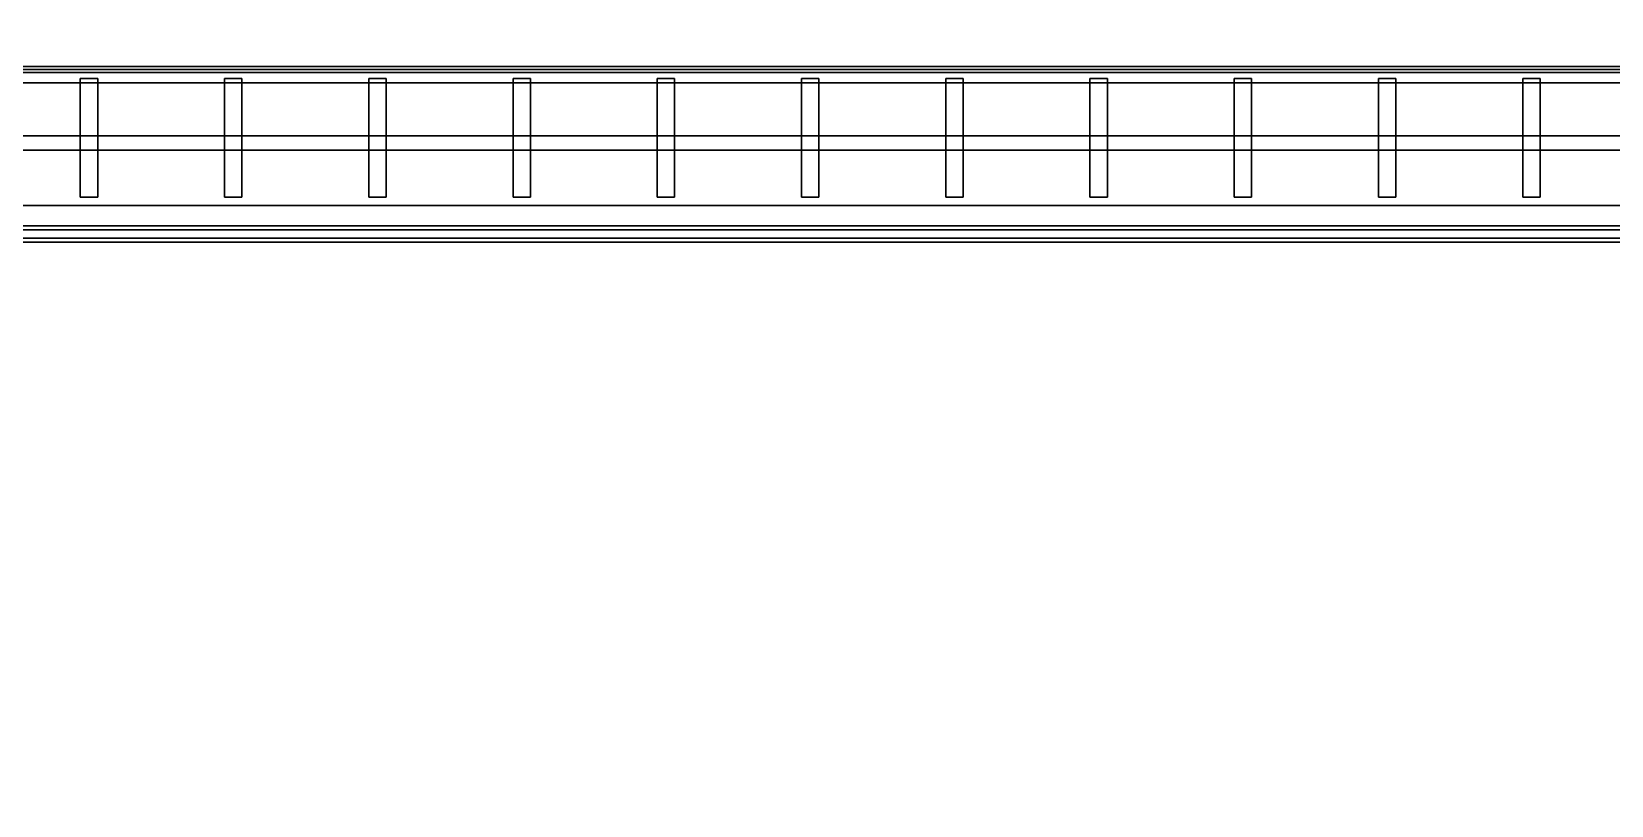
# Model space of a CAD drawing. Header units: metres. Extents: x -0.1 to 82.2, y -0.1 to 82.7.
# Drawn here: x 49.86 to 57.58, y 67.95 to 71.73 of the extents above; entities that cross this region are included whole.
import ezdxf

# ---------------------------------------------------------------- set-up
doc = ezdxf.new("R2010")
doc.units = ezdxf.units.M
for name, color, linetype in [('Floor_Plates', 7, 'CONTINUOUS'), ('Podium_Fins', 7, 'CONTINUOUS'), ('Podium_Glazing', 7, 'CONTINUOUS'), ('Podium_Terrace', 7, 'CONTINUOUS'), ('Podium_Walls', 7, 'CONTINUOUS'), ('Site_Plaza', 7, 'CONTINUOUS')]:
    doc.layers.add(name, color=color, linetype=linetype)

msp = doc.modelspace()

# ---------------------------------------------------------------- linework, layer by layer
at = {"layer": 'Floor_Plates'}
for points in [[(18.8, 26.8, 4.72), (18.8, 70.7, 4.72), (63.2, 70.7, 4.72), (63.2, 26.8, 4.72)], [(18.8, 26.8, 5), (63.2, 26.8, 5), (63.2, 70.7, 5), (18.8, 70.7, 5)], [(18.8, 70.7, 4.72), (18.8, 70.7, 5), (63.2, 70.7, 5), (63.2, 70.7, 4.72)], [(18.8, 26.8, 8.92), (18.8, 70.7, 8.92), (63.2, 70.7, 8.92), (63.2, 26.8, 8.92)], [(18.8, 26.8, 9.2), (63.2, 26.8, 9.2), (63.2, 70.7, 9.2), (18.8, 70.7, 9.2)], [(18.8, 70.7, 8.92), (18.8, 70.7, 9.2), (63.2, 70.7, 9.2), (63.2, 70.7, 8.92)], [(18.8, 26.8, 13.12), (18.8, 70.7, 13.12), (63.2, 70.7, 13.12), (63.2, 26.8, 13.12)], [(18.8, 26.8, 13.4), (63.2, 26.8, 13.4), (63.2, 70.7, 13.4), (18.8, 70.7, 13.4)], [(18.8, 70.7, 13.12), (18.8, 70.7, 13.4), (63.2, 70.7, 13.4), (63.2, 70.7, 13.12)]]:
    msp.add_3dface(points, dxfattribs=at)
at = {"layer": 'Podium_Fins'}
for points in [[(62.3, 71.545, 4.965), (19.7, 71.545, 4.965), (19.7, 71.545, 5.035), (62.3, 71.545, 5.035)], [(62.3, 71.48, 4.965), (19.7, 71.48, 4.965), (19.7, 71.545, 4.965), (62.3, 71.545, 4.965)], [(62.3, 71.48, 5.035), (62.3, 71.545, 5.035), (19.7, 71.545, 5.035), (19.7, 71.48, 5.035)], [(62.3, 71.545, 9.165), (19.7, 71.545, 9.165), (19.7, 71.545, 9.235), (62.3, 71.545, 9.235)], [(62.3, 71.48, 9.165), (19.7, 71.48, 9.165), (19.7, 71.545, 9.165), (62.3, 71.545, 9.165)], [(62.3, 71.48, 9.235), (62.3, 71.545, 9.235), (19.7, 71.545, 9.235), (19.7, 71.48, 9.235)], [(62.3, 71.545, 13.365), (19.7, 71.545, 13.365), (19.7, 71.545, 13.435), (62.3, 71.545, 13.435)], [(62.3, 71.48, 13.365), (19.7, 71.48, 13.365), (19.7, 71.545, 13.365), (62.3, 71.545, 13.365)], [(62.3, 71.48, 13.435), (62.3, 71.545, 13.435), (19.7, 71.545, 13.435), (19.7, 71.48, 13.435)], [(62.3, 71.48, 4.965), (62.3, 71.48, 5.035), (19.7, 71.48, 5.035), (19.7, 71.48, 4.965)], [(62.3, 71.48, 9.165), (62.3, 71.48, 9.235), (19.7, 71.48, 9.235), (19.7, 71.48, 9.165)], [(62.3, 71.48, 13.365), (62.3, 71.48, 13.435), (19.7, 71.48, 13.435), (19.7, 71.48, 13.365)], [(50.185, 71.5, 0.28), (50.1, 71.5, 0.28), (50.1, 71.5, 5.18), (50.185, 71.5, 5.18)], [(50.1, 70.92, 0.28), (50.1, 70.92, 5.18), (50.1, 71.5, 5.18), (50.1, 71.5, 0.28)], [(50.185, 70.92, 0.28), (50.1, 70.92, 0.28), (50.1, 71.5, 0.28), (50.185, 71.5, 0.28)], [(50.185, 70.92, 5.18), (50.185, 71.5, 5.18), (50.1, 71.5, 5.18), (50.1, 70.92, 5.18)], [(50.185, 71.5, 5.28), (50.1, 71.5, 5.28), (50.1, 71.5, 9.38), (50.185, 71.5, 9.38)], [(50.1, 70.92, 5.28), (50.1, 70.92, 9.38), (50.1, 71.5, 9.38), (50.1, 71.5, 5.28)], [(50.185, 70.92, 5.28), (50.1, 70.92, 5.28), (50.1, 71.5, 5.28), (50.185, 71.5, 5.28)], [(50.185, 70.92, 9.38), (50.185, 71.5, 9.38), (50.1, 71.5, 9.38), (50.1, 70.92, 9.38)], [(50.185, 71.5, 9.48), (50.1, 71.5, 9.48), (50.1, 71.5, 13.58), (50.185, 71.5, 13.58)], [(50.1, 70.92, 9.48), (50.1, 70.92, 13.58), (50.1, 71.5, 13.58), (50.1, 71.5, 9.48)], [(50.185, 70.92, 9.48), (50.1, 70.92, 9.48), (50.1, 71.5, 9.48), (50.185, 71.5, 9.48)], [(50.185, 70.92, 13.58), (50.185, 71.5, 13.58), (50.1, 71.5, 13.58), (50.1, 70.92, 13.58)], [(50.185, 71.5, 13.68), (50.1, 71.5, 13.68), (50.1, 71.5, 17.43), (50.185, 71.5, 17.43)], [(50.1, 70.92, 13.68), (50.1, 70.92, 17.43), (50.1, 71.5, 17.43), (50.1, 71.5, 13.68)], [(50.185, 70.92, 13.68), (50.1, 70.92, 13.68), (50.1, 71.5, 13.68), (50.185, 71.5, 13.68)], [(50.185, 70.92, 17.43), (50.185, 71.5, 17.43), (50.1, 71.5, 17.43), (50.1, 70.92, 17.43)], [(50.185, 70.92, 0.28), (50.185, 71.5, 0.28), (50.185, 71.5, 5.18), (50.185, 70.92, 5.18)], [(50.185, 70.92, 5.28), (50.185, 71.5, 5.28), (50.185, 71.5, 9.38), (50.185, 70.92, 9.38)], [(50.185, 70.92, 9.48), (50.185, 71.5, 9.48), (50.185, 71.5, 13.58), (50.185, 70.92, 13.58)], [(50.185, 70.92, 13.68), (50.185, 71.5, 13.68), (50.185, 71.5, 17.43), (50.185, 70.92, 17.43)], [(50.89, 71.5, 0.28), (50.805, 71.5, 0.28), (50.805, 71.5, 5.18), (50.89, 71.5, 5.18)], [(50.805, 70.92, 0.28), (50.805, 70.92, 5.18), (50.805, 71.5, 5.18), (50.805, 71.5, 0.28)], [(50.89, 70.92, 0.28), (50.805, 70.92, 0.28), (50.805, 71.5, 0.28), (50.89, 71.5, 0.28)], [(50.89, 70.92, 5.18), (50.89, 71.5, 5.18), (50.805, 71.5, 5.18), (50.805, 70.92, 5.18)], [(50.89, 71.5, 5.28), (50.805, 71.5, 5.28), (50.805, 71.5, 9.38), (50.89, 71.5, 9.38)], [(50.805, 70.92, 5.28), (50.805, 70.92, 9.38), (50.805, 71.5, 9.38), (50.805, 71.5, 5.28)], [(50.89, 70.92, 5.28), (50.805, 70.92, 5.28), (50.805, 71.5, 5.28), (50.89, 71.5, 5.28)], [(50.89, 70.92, 9.38), (50.89, 71.5, 9.38), (50.805, 71.5, 9.38), (50.805, 70.92, 9.38)], [(50.89, 71.5, 9.48), (50.805, 71.5, 9.48), (50.805, 71.5, 13.58), (50.89, 71.5, 13.58)], [(50.805, 70.92, 9.48), (50.805, 70.92, 13.58), (50.805, 71.5, 13.58), (50.805, 71.5, 9.48)], [(50.89, 70.92, 9.48), (50.805, 70.92, 9.48), (50.805, 71.5, 9.48), (50.89, 71.5, 9.48)], [(50.89, 70.92, 13.58), (50.89, 71.5, 13.58), (50.805, 71.5, 13.58), (50.805, 70.92, 13.58)], [(50.89, 71.5, 13.68), (50.805, 71.5, 13.68), (50.805, 71.5, 17.43), (50.89, 71.5, 17.43)], [(50.805, 70.92, 13.68), (50.805, 70.92, 17.43), (50.805, 71.5, 17.43), (50.805, 71.5, 13.68)], [(50.89, 70.92, 13.68), (50.805, 70.92, 13.68), (50.805, 71.5, 13.68), (50.89, 71.5, 13.68)], [(50.89, 70.92, 17.43), (50.89, 71.5, 17.43), (50.805, 71.5, 17.43), (50.805, 70.92, 17.43)], [(50.89, 70.92, 0.28), (50.89, 71.5, 0.28), (50.89, 71.5, 5.18), (50.89, 70.92, 5.18)], [(50.89, 70.92, 5.28), (50.89, 71.5, 5.28), (50.89, 71.5, 9.38), (50.89, 70.92, 9.38)], [(50.89, 70.92, 9.48), (50.89, 71.5, 9.48), (50.89, 71.5, 13.58), (50.89, 70.92, 13.58)], [(50.89, 70.92, 13.68), (50.89, 71.5, 13.68), (50.89, 71.5, 17.43), (50.89, 70.92, 17.43)], [(51.595, 71.5, 0.28), (51.51, 71.5, 0.28), (51.51, 71.5, 5.18), (51.595, 71.5, 5.18)], [(51.51, 70.92, 0.28), (51.51, 70.92, 5.18), (51.51, 71.5, 5.18), (51.51, 71.5, 0.28)], [(51.595, 70.92, 0.28), (51.51, 70.92, 0.28), (51.51, 71.5, 0.28), (51.595, 71.5, 0.28)], [(51.595, 70.92, 5.18), (51.595, 71.5, 5.18), (51.51, 71.5, 5.18), (51.51, 70.92, 5.18)], [(51.595, 71.5, 5.28), (51.51, 71.5, 5.28), (51.51, 71.5, 9.38), (51.595, 71.5, 9.38)], [(51.51, 70.92, 5.28), (51.51, 70.92, 9.38), (51.51, 71.5, 9.38), (51.51, 71.5, 5.28)], [(51.595, 70.92, 5.28), (51.51, 70.92, 5.28), (51.51, 71.5, 5.28), (51.595, 71.5, 5.28)], [(51.595, 70.92, 9.38), (51.595, 71.5, 9.38), (51.51, 71.5, 9.38), (51.51, 70.92, 9.38)], [(51.595, 71.5, 9.48), (51.51, 71.5, 9.48), (51.51, 71.5, 13.58), (51.595, 71.5, 13.58)], [(51.51, 70.92, 9.48), (51.51, 70.92, 13.58), (51.51, 71.5, 13.58), (51.51, 71.5, 9.48)], [(51.595, 70.92, 9.48), (51.51, 70.92, 9.48), (51.51, 71.5, 9.48), (51.595, 71.5, 9.48)], [(51.595, 70.92, 13.58), (51.595, 71.5, 13.58), (51.51, 71.5, 13.58), (51.51, 70.92, 13.58)], [(51.595, 71.5, 13.68), (51.51, 71.5, 13.68), (51.51, 71.5, 17.43), (51.595, 71.5, 17.43)], [(51.51, 70.92, 13.68), (51.51, 70.92, 17.43), (51.51, 71.5, 17.43), (51.51, 71.5, 13.68)], [(51.595, 70.92, 13.68), (51.51, 70.92, 13.68), (51.51, 71.5, 13.68), (51.595, 71.5, 13.68)], [(51.595, 70.92, 17.43), (51.595, 71.5, 17.43), (51.51, 71.5, 17.43), (51.51, 70.92, 17.43)], [(51.595, 70.92, 0.28), (51.595, 71.5, 0.28), (51.595, 71.5, 5.18), (51.595, 70.92, 5.18)], [(51.595, 70.92, 5.28), (51.595, 71.5, 5.28), (51.595, 71.5, 9.38), (51.595, 70.92, 9.38)], [(51.595, 70.92, 9.48), (51.595, 71.5, 9.48), (51.595, 71.5, 13.58), (51.595, 70.92, 13.58)], [(51.595, 70.92, 13.68), (51.595, 71.5, 13.68), (51.595, 71.5, 17.43), (51.595, 70.92, 17.43)], [(52.3, 71.5, 0.28), (52.215, 71.5, 0.28), (52.215, 71.5, 5.18), (52.3, 71.5, 5.18)], [(52.215, 70.92, 0.28), (52.215, 70.92, 5.18), (52.215, 71.5, 5.18), (52.215, 71.5, 0.28)], [(52.3, 70.92, 0.28), (52.215, 70.92, 0.28), (52.215, 71.5, 0.28), (52.3, 71.5, 0.28)], [(52.3, 70.92, 5.18), (52.3, 71.5, 5.18), (52.215, 71.5, 5.18), (52.215, 70.92, 5.18)], [(52.3, 71.5, 5.28), (52.215, 71.5, 5.28), (52.215, 71.5, 9.38), (52.3, 71.5, 9.38)], [(52.215, 70.92, 5.28), (52.215, 70.92, 9.38), (52.215, 71.5, 9.38), (52.215, 71.5, 5.28)], [(52.3, 70.92, 5.28), (52.215, 70.92, 5.28), (52.215, 71.5, 5.28), (52.3, 71.5, 5.28)], [(52.3, 70.92, 9.38), (52.3, 71.5, 9.38), (52.215, 71.5, 9.38), (52.215, 70.92, 9.38)], [(52.3, 71.5, 9.48), (52.215, 71.5, 9.48), (52.215, 71.5, 13.58), (52.3, 71.5, 13.58)], [(52.215, 70.92, 9.48), (52.215, 70.92, 13.58), (52.215, 71.5, 13.58), (52.215, 71.5, 9.48)], [(52.3, 70.92, 9.48), (52.215, 70.92, 9.48), (52.215, 71.5, 9.48), (52.3, 71.5, 9.48)], [(52.3, 70.92, 13.58), (52.3, 71.5, 13.58), (52.215, 71.5, 13.58), (52.215, 70.92, 13.58)], [(52.3, 71.5, 13.68), (52.215, 71.5, 13.68), (52.215, 71.5, 17.43), (52.3, 71.5, 17.43)], [(52.215, 70.92, 13.68), (52.215, 70.92, 17.43), (52.215, 71.5, 17.43), (52.215, 71.5, 13.68)], [(52.3, 70.92, 13.68), (52.215, 70.92, 13.68), (52.215, 71.5, 13.68), (52.3, 71.5, 13.68)], [(52.3, 70.92, 17.43), (52.3, 71.5, 17.43), (52.215, 71.5, 17.43), (52.215, 70.92, 17.43)], [(52.3, 70.92, 0.28), (52.3, 71.5, 0.28), (52.3, 71.5, 5.18), (52.3, 70.92, 5.18)], [(52.3, 70.92, 5.28), (52.3, 71.5, 5.28), (52.3, 71.5, 9.38), (52.3, 70.92, 9.38)], [(52.3, 70.92, 9.48), (52.3, 71.5, 9.48), (52.3, 71.5, 13.58), (52.3, 70.92, 13.58)], [(52.3, 70.92, 13.68), (52.3, 71.5, 13.68), (52.3, 71.5, 17.43), (52.3, 70.92, 17.43)], [(53.005, 71.5, 0.28), (52.92, 71.5, 0.28), (52.92, 71.5, 5.18), (53.005, 71.5, 5.18)], [(52.92, 70.92, 0.28), (52.92, 70.92, 5.18), (52.92, 71.5, 5.18), (52.92, 71.5, 0.28)], [(53.005, 70.92, 0.28), (52.92, 70.92, 0.28), (52.92, 71.5, 0.28), (53.005, 71.5, 0.28)], [(53.005, 70.92, 5.18), (53.005, 71.5, 5.18), (52.92, 71.5, 5.18), (52.92, 70.92, 5.18)], [(53.005, 71.5, 5.28), (52.92, 71.5, 5.28), (52.92, 71.5, 9.38), (53.005, 71.5, 9.38)], [(52.92, 70.92, 5.28), (52.92, 70.92, 9.38), (52.92, 71.5, 9.38), (52.92, 71.5, 5.28)], [(53.005, 70.92, 5.28), (52.92, 70.92, 5.28), (52.92, 71.5, 5.28), (53.005, 71.5, 5.28)], [(53.005, 70.92, 9.38), (53.005, 71.5, 9.38), (52.92, 71.5, 9.38), (52.92, 70.92, 9.38)], [(53.005, 71.5, 9.48), (52.92, 71.5, 9.48), (52.92, 71.5, 13.58), (53.005, 71.5, 13.58)], [(52.92, 70.92, 9.48), (52.92, 70.92, 13.58), (52.92, 71.5, 13.58), (52.92, 71.5, 9.48)], [(53.005, 70.92, 9.48), (52.92, 70.92, 9.48), (52.92, 71.5, 9.48), (53.005, 71.5, 9.48)], [(53.005, 70.92, 13.58), (53.005, 71.5, 13.58), (52.92, 71.5, 13.58), (52.92, 70.92, 13.58)], [(53.005, 71.5, 13.68), (52.92, 71.5, 13.68), (52.92, 71.5, 17.43), (53.005, 71.5, 17.43)], [(52.92, 70.92, 13.68), (52.92, 70.92, 17.43), (52.92, 71.5, 17.43), (52.92, 71.5, 13.68)], [(53.005, 70.92, 13.68), (52.92, 70.92, 13.68), (52.92, 71.5, 13.68), (53.005, 71.5, 13.68)], [(53.005, 70.92, 17.43), (53.005, 71.5, 17.43), (52.92, 71.5, 17.43), (52.92, 70.92, 17.43)], [(53.005, 70.92, 0.28), (53.005, 71.5, 0.28), (53.005, 71.5, 5.18), (53.005, 70.92, 5.18)], [(53.005, 70.92, 5.28), (53.005, 71.5, 5.28), (53.005, 71.5, 9.38), (53.005, 70.92, 9.38)], [(53.005, 70.92, 9.48), (53.005, 71.5, 9.48), (53.005, 71.5, 13.58), (53.005, 70.92, 13.58)], [(53.005, 70.92, 13.68), (53.005, 71.5, 13.68), (53.005, 71.5, 17.43), (53.005, 70.92, 17.43)], [(53.71, 71.5, 0.28), (53.625, 71.5, 0.28), (53.625, 71.5, 5.18), (53.71, 71.5, 5.18)], [(53.625, 70.92, 0.28), (53.625, 70.92, 5.18), (53.625, 71.5, 5.18), (53.625, 71.5, 0.28)], [(53.71, 70.92, 0.28), (53.625, 70.92, 0.28), (53.625, 71.5, 0.28), (53.71, 71.5, 0.28)], [(53.71, 70.92, 5.18), (53.71, 71.5, 5.18), (53.625, 71.5, 5.18), (53.625, 70.92, 5.18)], [(53.71, 71.5, 5.28), (53.625, 71.5, 5.28), (53.625, 71.5, 9.38), (53.71, 71.5, 9.38)], [(53.625, 70.92, 5.28), (53.625, 70.92, 9.38), (53.625, 71.5, 9.38), (53.625, 71.5, 5.28)], [(53.71, 70.92, 5.28), (53.625, 70.92, 5.28), (53.625, 71.5, 5.28), (53.71, 71.5, 5.28)], [(53.71, 70.92, 9.38), (53.71, 71.5, 9.38), (53.625, 71.5, 9.38), (53.625, 70.92, 9.38)], [(53.71, 71.5, 9.48), (53.625, 71.5, 9.48), (53.625, 71.5, 13.58), (53.71, 71.5, 13.58)], [(53.625, 70.92, 9.48), (53.625, 70.92, 13.58), (53.625, 71.5, 13.58), (53.625, 71.5, 9.48)], [(53.71, 70.92, 9.48), (53.625, 70.92, 9.48), (53.625, 71.5, 9.48), (53.71, 71.5, 9.48)], [(53.71, 70.92, 13.58), (53.71, 71.5, 13.58), (53.625, 71.5, 13.58), (53.625, 70.92, 13.58)], [(53.71, 71.5, 13.68), (53.625, 71.5, 13.68), (53.625, 71.5, 17.43), (53.71, 71.5, 17.43)], [(53.625, 70.92, 13.68), (53.625, 70.92, 17.43), (53.625, 71.5, 17.43), (53.625, 71.5, 13.68)], [(53.71, 70.92, 13.68), (53.625, 70.92, 13.68), (53.625, 71.5, 13.68), (53.71, 71.5, 13.68)], [(53.71, 70.92, 17.43), (53.71, 71.5, 17.43), (53.625, 71.5, 17.43), (53.625, 70.92, 17.43)], [(53.71, 70.92, 0.28), (53.71, 71.5, 0.28), (53.71, 71.5, 5.18), (53.71, 70.92, 5.18)], [(53.71, 70.92, 5.28), (53.71, 71.5, 5.28), (53.71, 71.5, 9.38), (53.71, 70.92, 9.38)], [(53.71, 70.92, 9.48), (53.71, 71.5, 9.48), (53.71, 71.5, 13.58), (53.71, 70.92, 13.58)], [(53.71, 70.92, 13.68), (53.71, 71.5, 13.68), (53.71, 71.5, 17.43), (53.71, 70.92, 17.43)], [(54.415, 71.5, 0.28), (54.33, 71.5, 0.28), (54.33, 71.5, 5.18), (54.415, 71.5, 5.18)], [(54.33, 70.92, 0.28), (54.33, 70.92, 5.18), (54.33, 71.5, 5.18), (54.33, 71.5, 0.28)], [(54.415, 70.92, 0.28), (54.33, 70.92, 0.28), (54.33, 71.5, 0.28), (54.415, 71.5, 0.28)], [(54.415, 70.92, 5.18), (54.415, 71.5, 5.18), (54.33, 71.5, 5.18), (54.33, 70.92, 5.18)], [(54.415, 71.5, 5.28), (54.33, 71.5, 5.28), (54.33, 71.5, 9.38), (54.415, 71.5, 9.38)], [(54.33, 70.92, 5.28), (54.33, 70.92, 9.38), (54.33, 71.5, 9.38), (54.33, 71.5, 5.28)], [(54.415, 70.92, 5.28), (54.33, 70.92, 5.28), (54.33, 71.5, 5.28), (54.415, 71.5, 5.28)], [(54.415, 70.92, 9.38), (54.415, 71.5, 9.38), (54.33, 71.5, 9.38), (54.33, 70.92, 9.38)], [(54.415, 71.5, 9.48), (54.33, 71.5, 9.48), (54.33, 71.5, 13.58), (54.415, 71.5, 13.58)], [(54.33, 70.92, 9.48), (54.33, 70.92, 13.58), (54.33, 71.5, 13.58), (54.33, 71.5, 9.48)], [(54.415, 70.92, 9.48), (54.33, 70.92, 9.48), (54.33, 71.5, 9.48), (54.415, 71.5, 9.48)], [(54.415, 70.92, 13.58), (54.415, 71.5, 13.58), (54.33, 71.5, 13.58), (54.33, 70.92, 13.58)], [(54.415, 71.5, 13.68), (54.33, 71.5, 13.68), (54.33, 71.5, 17.43), (54.415, 71.5, 17.43)], [(54.33, 70.92, 13.68), (54.33, 70.92, 17.43), (54.33, 71.5, 17.43), (54.33, 71.5, 13.68)], [(54.415, 70.92, 13.68), (54.33, 70.92, 13.68), (54.33, 71.5, 13.68), (54.415, 71.5, 13.68)], [(54.415, 70.92, 17.43), (54.415, 71.5, 17.43), (54.33, 71.5, 17.43), (54.33, 70.92, 17.43)], [(54.415, 70.92, 0.28), (54.415, 71.5, 0.28), (54.415, 71.5, 5.18), (54.415, 70.92, 5.18)], [(54.415, 70.92, 5.28), (54.415, 71.5, 5.28), (54.415, 71.5, 9.38), (54.415, 70.92, 9.38)], [(54.415, 70.92, 9.48), (54.415, 71.5, 9.48), (54.415, 71.5, 13.58), (54.415, 70.92, 13.58)], [(54.415, 70.92, 13.68), (54.415, 71.5, 13.68), (54.415, 71.5, 17.43), (54.415, 70.92, 17.43)], [(55.12, 71.5, 0.28), (55.035, 71.5, 0.28), (55.035, 71.5, 5.18), (55.12, 71.5, 5.18)], [(55.035, 70.92, 0.28), (55.035, 70.92, 5.18), (55.035, 71.5, 5.18), (55.035, 71.5, 0.28)], [(55.12, 70.92, 0.28), (55.035, 70.92, 0.28), (55.035, 71.5, 0.28), (55.12, 71.5, 0.28)], [(55.12, 70.92, 5.18), (55.12, 71.5, 5.18), (55.035, 71.5, 5.18), (55.035, 70.92, 5.18)], [(55.12, 71.5, 5.28), (55.035, 71.5, 5.28), (55.035, 71.5, 9.38), (55.12, 71.5, 9.38)], [(55.035, 70.92, 5.28), (55.035, 70.92, 9.38), (55.035, 71.5, 9.38), (55.035, 71.5, 5.28)], [(55.12, 70.92, 5.28), (55.035, 70.92, 5.28), (55.035, 71.5, 5.28), (55.12, 71.5, 5.28)], [(55.12, 70.92, 9.38), (55.12, 71.5, 9.38), (55.035, 71.5, 9.38), (55.035, 70.92, 9.38)], [(55.12, 71.5, 9.48), (55.035, 71.5, 9.48), (55.035, 71.5, 13.58), (55.12, 71.5, 13.58)], [(55.035, 70.92, 9.48), (55.035, 70.92, 13.58), (55.035, 71.5, 13.58), (55.035, 71.5, 9.48)], [(55.12, 70.92, 9.48), (55.035, 70.92, 9.48), (55.035, 71.5, 9.48), (55.12, 71.5, 9.48)], [(55.12, 70.92, 13.58), (55.12, 71.5, 13.58), (55.035, 71.5, 13.58), (55.035, 70.92, 13.58)], [(55.12, 71.5, 13.68), (55.035, 71.5, 13.68), (55.035, 71.5, 17.43), (55.12, 71.5, 17.43)], [(55.035, 70.92, 13.68), (55.035, 70.92, 17.43), (55.035, 71.5, 17.43), (55.035, 71.5, 13.68)], [(55.12, 70.92, 13.68), (55.035, 70.92, 13.68), (55.035, 71.5, 13.68), (55.12, 71.5, 13.68)], [(55.12, 70.92, 17.43), (55.12, 71.5, 17.43), (55.035, 71.5, 17.43), (55.035, 70.92, 17.43)], [(55.12, 70.92, 0.28), (55.12, 71.5, 0.28), (55.12, 71.5, 5.18), (55.12, 70.92, 5.18)], [(55.12, 70.92, 5.28), (55.12, 71.5, 5.28), (55.12, 71.5, 9.38), (55.12, 70.92, 9.38)], [(55.12, 70.92, 9.48), (55.12, 71.5, 9.48), (55.12, 71.5, 13.58), (55.12, 70.92, 13.58)], [(55.12, 70.92, 13.68), (55.12, 71.5, 13.68), (55.12, 71.5, 17.43), (55.12, 70.92, 17.43)], [(55.825, 71.5, 0.28), (55.74, 71.5, 0.28), (55.74, 71.5, 5.18), (55.825, 71.5, 5.18)], [(55.74, 70.92, 0.28), (55.74, 70.92, 5.18), (55.74, 71.5, 5.18), (55.74, 71.5, 0.28)], [(55.825, 70.92, 0.28), (55.74, 70.92, 0.28), (55.74, 71.5, 0.28), (55.825, 71.5, 0.28)], [(55.825, 70.92, 5.18), (55.825, 71.5, 5.18), (55.74, 71.5, 5.18), (55.74, 70.92, 5.18)], [(55.825, 71.5, 5.28), (55.74, 71.5, 5.28), (55.74, 71.5, 9.38), (55.825, 71.5, 9.38)], [(55.74, 70.92, 5.28), (55.74, 70.92, 9.38), (55.74, 71.5, 9.38), (55.74, 71.5, 5.28)], [(55.825, 70.92, 5.28), (55.74, 70.92, 5.28), (55.74, 71.5, 5.28), (55.825, 71.5, 5.28)], [(55.825, 70.92, 9.38), (55.825, 71.5, 9.38), (55.74, 71.5, 9.38), (55.74, 70.92, 9.38)], [(55.825, 71.5, 9.48), (55.74, 71.5, 9.48), (55.74, 71.5, 13.58), (55.825, 71.5, 13.58)], [(55.74, 70.92, 9.48), (55.74, 70.92, 13.58), (55.74, 71.5, 13.58), (55.74, 71.5, 9.48)], [(55.825, 70.92, 9.48), (55.74, 70.92, 9.48), (55.74, 71.5, 9.48), (55.825, 71.5, 9.48)], [(55.825, 70.92, 13.58), (55.825, 71.5, 13.58), (55.74, 71.5, 13.58), (55.74, 70.92, 13.58)], [(55.825, 71.5, 13.68), (55.74, 71.5, 13.68), (55.74, 71.5, 17.43), (55.825, 71.5, 17.43)], [(55.74, 70.92, 13.68), (55.74, 70.92, 17.43), (55.74, 71.5, 17.43), (55.74, 71.5, 13.68)], [(55.825, 70.92, 13.68), (55.74, 70.92, 13.68), (55.74, 71.5, 13.68), (55.825, 71.5, 13.68)], [(55.825, 70.92, 17.43), (55.825, 71.5, 17.43), (55.74, 71.5, 17.43), (55.74, 70.92, 17.43)], [(55.825, 70.92, 0.28), (55.825, 71.5, 0.28), (55.825, 71.5, 5.18), (55.825, 70.92, 5.18)], [(55.825, 70.92, 5.28), (55.825, 71.5, 5.28), (55.825, 71.5, 9.38), (55.825, 70.92, 9.38)], [(55.825, 70.92, 9.48), (55.825, 71.5, 9.48), (55.825, 71.5, 13.58), (55.825, 70.92, 13.58)], [(55.825, 70.92, 13.68), (55.825, 71.5, 13.68), (55.825, 71.5, 17.43), (55.825, 70.92, 17.43)], [(56.53, 71.5, 0.28), (56.445, 71.5, 0.28), (56.445, 71.5, 5.18), (56.53, 71.5, 5.18)], [(56.445, 70.92, 0.28), (56.445, 70.92, 5.18), (56.445, 71.5, 5.18), (56.445, 71.5, 0.28)], [(56.53, 70.92, 0.28), (56.445, 70.92, 0.28), (56.445, 71.5, 0.28), (56.53, 71.5, 0.28)], [(56.53, 70.92, 5.18), (56.53, 71.5, 5.18), (56.445, 71.5, 5.18), (56.445, 70.92, 5.18)], [(56.53, 71.5, 5.28), (56.445, 71.5, 5.28), (56.445, 71.5, 9.38), (56.53, 71.5, 9.38)], [(56.445, 70.92, 5.28), (56.445, 70.92, 9.38), (56.445, 71.5, 9.38), (56.445, 71.5, 5.28)], [(56.53, 70.92, 5.28), (56.445, 70.92, 5.28), (56.445, 71.5, 5.28), (56.53, 71.5, 5.28)], [(56.53, 70.92, 9.38), (56.53, 71.5, 9.38), (56.445, 71.5, 9.38), (56.445, 70.92, 9.38)], [(56.53, 71.5, 9.48), (56.445, 71.5, 9.48), (56.445, 71.5, 13.58), (56.53, 71.5, 13.58)], [(56.445, 70.92, 9.48), (56.445, 70.92, 13.58), (56.445, 71.5, 13.58), (56.445, 71.5, 9.48)], [(56.53, 70.92, 9.48), (56.445, 70.92, 9.48), (56.445, 71.5, 9.48), (56.53, 71.5, 9.48)], [(56.53, 70.92, 13.58), (56.53, 71.5, 13.58), (56.445, 71.5, 13.58), (56.445, 70.92, 13.58)], [(56.53, 71.5, 13.68), (56.445, 71.5, 13.68), (56.445, 71.5, 17.43), (56.53, 71.5, 17.43)], [(56.445, 70.92, 13.68), (56.445, 70.92, 17.43), (56.445, 71.5, 17.43), (56.445, 71.5, 13.68)], [(56.53, 70.92, 13.68), (56.445, 70.92, 13.68), (56.445, 71.5, 13.68), (56.53, 71.5, 13.68)], [(56.53, 70.92, 17.43), (56.53, 71.5, 17.43), (56.445, 71.5, 17.43), (56.445, 70.92, 17.43)], [(56.53, 70.92, 0.28), (56.53, 71.5, 0.28), (56.53, 71.5, 5.18), (56.53, 70.92, 5.18)], [(56.53, 70.92, 5.28), (56.53, 71.5, 5.28), (56.53, 71.5, 9.38), (56.53, 70.92, 9.38)], [(56.53, 70.92, 9.48), (56.53, 71.5, 9.48), (56.53, 71.5, 13.58), (56.53, 70.92, 13.58)], [(56.53, 70.92, 13.68), (56.53, 71.5, 13.68), (56.53, 71.5, 17.43), (56.53, 70.92, 17.43)], [(57.235, 71.5, 0.28), (57.15, 71.5, 0.28), (57.15, 71.5, 5.18), (57.235, 71.5, 5.18)], [(57.15, 70.92, 0.28), (57.15, 70.92, 5.18), (57.15, 71.5, 5.18), (57.15, 71.5, 0.28)], [(57.235, 70.92, 0.28), (57.15, 70.92, 0.28), (57.15, 71.5, 0.28), (57.235, 71.5, 0.28)], [(57.235, 70.92, 5.18), (57.235, 71.5, 5.18), (57.15, 71.5, 5.18), (57.15, 70.92, 5.18)], [(57.235, 71.5, 5.28), (57.15, 71.5, 5.28), (57.15, 71.5, 9.38), (57.235, 71.5, 9.38)], [(57.15, 70.92, 5.28), (57.15, 70.92, 9.38), (57.15, 71.5, 9.38), (57.15, 71.5, 5.28)], [(57.235, 70.92, 5.28), (57.15, 70.92, 5.28), (57.15, 71.5, 5.28), (57.235, 71.5, 5.28)], [(57.235, 70.92, 9.38), (57.235, 71.5, 9.38), (57.15, 71.5, 9.38), (57.15, 70.92, 9.38)], [(57.235, 71.5, 9.48), (57.15, 71.5, 9.48), (57.15, 71.5, 13.58), (57.235, 71.5, 13.58)], [(57.15, 70.92, 9.48), (57.15, 70.92, 13.58), (57.15, 71.5, 13.58), (57.15, 71.5, 9.48)], [(57.235, 70.92, 9.48), (57.15, 70.92, 9.48), (57.15, 71.5, 9.48), (57.235, 71.5, 9.48)], [(57.235, 70.92, 13.58), (57.235, 71.5, 13.58), (57.15, 71.5, 13.58), (57.15, 70.92, 13.58)], [(57.235, 71.5, 13.68), (57.15, 71.5, 13.68), (57.15, 71.5, 17.43), (57.235, 71.5, 17.43)], [(57.15, 70.92, 13.68), (57.15, 70.92, 17.43), (57.15, 71.5, 17.43), (57.15, 71.5, 13.68)], [(57.235, 70.92, 13.68), (57.15, 70.92, 13.68), (57.15, 71.5, 13.68), (57.235, 71.5, 13.68)], [(57.235, 70.92, 17.43), (57.235, 71.5, 17.43), (57.15, 71.5, 17.43), (57.15, 70.92, 17.43)], [(57.235, 70.92, 0.28), (57.235, 71.5, 0.28), (57.235, 71.5, 5.18), (57.235, 70.92, 5.18)], [(57.235, 70.92, 5.28), (57.235, 71.5, 5.28), (57.235, 71.5, 9.38), (57.235, 70.92, 9.38)], [(57.235, 70.92, 9.48), (57.235, 71.5, 9.48), (57.235, 71.5, 13.58), (57.235, 70.92, 13.58)], [(57.235, 70.92, 13.68), (57.235, 71.5, 13.68), (57.235, 71.5, 17.43), (57.235, 70.92, 17.43)], [(50.185, 70.92, 0.28), (50.185, 70.92, 5.18), (50.1, 70.92, 5.18), (50.1, 70.92, 0.28)], [(50.185, 70.92, 5.28), (50.185, 70.92, 9.38), (50.1, 70.92, 9.38), (50.1, 70.92, 5.28)], [(50.185, 70.92, 9.48), (50.185, 70.92, 13.58), (50.1, 70.92, 13.58), (50.1, 70.92, 9.48)], [(50.185, 70.92, 13.68), (50.185, 70.92, 17.43), (50.1, 70.92, 17.43), (50.1, 70.92, 13.68)], [(50.89, 70.92, 0.28), (50.89, 70.92, 5.18), (50.805, 70.92, 5.18), (50.805, 70.92, 0.28)], [(50.89, 70.92, 5.28), (50.89, 70.92, 9.38), (50.805, 70.92, 9.38), (50.805, 70.92, 5.28)], [(50.89, 70.92, 9.48), (50.89, 70.92, 13.58), (50.805, 70.92, 13.58), (50.805, 70.92, 9.48)], [(50.89, 70.92, 13.68), (50.89, 70.92, 17.43), (50.805, 70.92, 17.43), (50.805, 70.92, 13.68)], [(51.595, 70.92, 0.28), (51.595, 70.92, 5.18), (51.51, 70.92, 5.18), (51.51, 70.92, 0.28)], [(51.595, 70.92, 5.28), (51.595, 70.92, 9.38), (51.51, 70.92, 9.38), (51.51, 70.92, 5.28)], [(51.595, 70.92, 9.48), (51.595, 70.92, 13.58), (51.51, 70.92, 13.58), (51.51, 70.92, 9.48)], [(51.595, 70.92, 13.68), (51.595, 70.92, 17.43), (51.51, 70.92, 17.43), (51.51, 70.92, 13.68)], [(52.3, 70.92, 0.28), (52.3, 70.92, 5.18), (52.215, 70.92, 5.18), (52.215, 70.92, 0.28)], [(52.3, 70.92, 5.28), (52.3, 70.92, 9.38), (52.215, 70.92, 9.38), (52.215, 70.92, 5.28)], [(52.3, 70.92, 9.48), (52.3, 70.92, 13.58), (52.215, 70.92, 13.58), (52.215, 70.92, 9.48)], [(52.3, 70.92, 13.68), (52.3, 70.92, 17.43), (52.215, 70.92, 17.43), (52.215, 70.92, 13.68)], [(53.005, 70.92, 0.28), (53.005, 70.92, 5.18), (52.92, 70.92, 5.18), (52.92, 70.92, 0.28)], [(53.005, 70.92, 5.28), (53.005, 70.92, 9.38), (52.92, 70.92, 9.38), (52.92, 70.92, 5.28)], [(53.005, 70.92, 9.48), (53.005, 70.92, 13.58), (52.92, 70.92, 13.58), (52.92, 70.92, 9.48)], [(53.005, 70.92, 13.68), (53.005, 70.92, 17.43), (52.92, 70.92, 17.43), (52.92, 70.92, 13.68)], [(53.71, 70.92, 0.28), (53.71, 70.92, 5.18), (53.625, 70.92, 5.18), (53.625, 70.92, 0.28)], [(53.71, 70.92, 5.28), (53.71, 70.92, 9.38), (53.625, 70.92, 9.38), (53.625, 70.92, 5.28)], [(53.71, 70.92, 9.48), (53.71, 70.92, 13.58), (53.625, 70.92, 13.58), (53.625, 70.92, 9.48)], [(53.71, 70.92, 13.68), (53.71, 70.92, 17.43), (53.625, 70.92, 17.43), (53.625, 70.92, 13.68)], [(54.415, 70.92, 0.28), (54.415, 70.92, 5.18), (54.33, 70.92, 5.18), (54.33, 70.92, 0.28)], [(54.415, 70.92, 5.28), (54.415, 70.92, 9.38), (54.33, 70.92, 9.38), (54.33, 70.92, 5.28)], [(54.415, 70.92, 9.48), (54.415, 70.92, 13.58), (54.33, 70.92, 13.58), (54.33, 70.92, 9.48)], [(54.415, 70.92, 13.68), (54.415, 70.92, 17.43), (54.33, 70.92, 17.43), (54.33, 70.92, 13.68)], [(55.12, 70.92, 0.28), (55.12, 70.92, 5.18), (55.035, 70.92, 5.18), (55.035, 70.92, 0.28)], [(55.12, 70.92, 5.28), (55.12, 70.92, 9.38), (55.035, 70.92, 9.38), (55.035, 70.92, 5.28)], [(55.12, 70.92, 9.48), (55.12, 70.92, 13.58), (55.035, 70.92, 13.58), (55.035, 70.92, 9.48)], [(55.12, 70.92, 13.68), (55.12, 70.92, 17.43), (55.035, 70.92, 17.43), (55.035, 70.92, 13.68)], [(55.825, 70.92, 0.28), (55.825, 70.92, 5.18), (55.74, 70.92, 5.18), (55.74, 70.92, 0.28)], [(55.825, 70.92, 5.28), (55.825, 70.92, 9.38), (55.74, 70.92, 9.38), (55.74, 70.92, 5.28)], [(55.825, 70.92, 9.48), (55.825, 70.92, 13.58), (55.74, 70.92, 13.58), (55.74, 70.92, 9.48)], [(55.825, 70.92, 13.68), (55.825, 70.92, 17.43), (55.74, 70.92, 17.43), (55.74, 70.92, 13.68)], [(56.53, 70.92, 0.28), (56.53, 70.92, 5.18), (56.445, 70.92, 5.18), (56.445, 70.92, 0.28)], [(56.53, 70.92, 5.28), (56.53, 70.92, 9.38), (56.445, 70.92, 9.38), (56.445, 70.92, 5.28)], [(56.53, 70.92, 9.48), (56.53, 70.92, 13.58), (56.445, 70.92, 13.58), (56.445, 70.92, 9.48)], [(56.53, 70.92, 13.68), (56.53, 70.92, 17.43), (56.445, 70.92, 17.43), (56.445, 70.92, 13.68)], [(57.235, 70.92, 0.28), (57.235, 70.92, 5.18), (57.15, 70.92, 5.18), (57.15, 70.92, 0.28)], [(57.235, 70.92, 5.28), (57.235, 70.92, 9.38), (57.15, 70.92, 9.38), (57.15, 70.92, 5.28)], [(57.235, 70.92, 9.48), (57.235, 70.92, 13.58), (57.15, 70.92, 13.58), (57.15, 70.92, 9.48)], [(57.235, 70.92, 13.68), (57.235, 70.92, 17.43), (57.15, 70.92, 17.43), (57.15, 70.92, 13.68)]]:
    msp.add_3dface(points, dxfattribs=at)
at = {"layer": 'Podium_Glazing'}
for points in [[(62.3, 70.78, 0.22), (19.7, 70.78, 0.22), (19.7, 70.78, 17.2), (62.3, 70.78, 17.2)], [(62.3, 70.76, 0.22), (19.7, 70.76, 0.22), (19.7, 70.78, 0.22), (62.3, 70.78, 0.22)], [(62.3, 70.76, 17.2), (62.3, 70.78, 17.2), (19.7, 70.78, 17.2), (19.7, 70.76, 17.2)], [(62.3, 70.76, 0.22), (62.3, 70.76, 17.2), (19.7, 70.76, 17.2), (19.7, 70.76, 0.22)]]:
    msp.add_3dface(points, dxfattribs=at)
at = {"layer": 'Podium_Terrace'}
for points in [[(18.35, 67.54, 17.601), (18.35, 71.15, 17.601), (63.65, 71.15, 17.601), (63.65, 67.54, 17.601)], [(18.35, 67.54, 17.655), (63.65, 67.54, 17.655), (63.65, 71.15, 17.655), (18.35, 71.15, 17.655)], [(18.35, 71.15, 17.601), (18.35, 71.15, 17.655), (63.65, 71.15, 17.655), (63.65, 71.15, 17.601)]]:
    msp.add_3dface(points, dxfattribs=at)
at = {"layer": 'Podium_Walls'}
for points in [[(17.94, 25.94, 17.2), (17.94, 71.56, 17.2), (64.06, 71.56, 17.2), (64.06, 25.94, 17.2)], [(17.94, 25.94, 17.6), (64.06, 25.94, 17.6), (64.06, 71.56, 17.6), (17.94, 71.56, 17.6)], [(17.94, 71.56, 17.2), (17.94, 71.56, 17.6), (64.06, 71.56, 17.6), (64.06, 71.56, 17.2)], [(19.55, 71.22), (19.55, 71.53), (62.45, 71.53), (62.45, 71.22)], [(19.55, 71.22, 0.22), (62.45, 71.22, 0.22), (62.45, 71.53, 0.22), (19.55, 71.53, 0.22)], [(19.55, 71.53), (19.55, 71.53, 0.22), (62.45, 71.53, 0.22), (62.45, 71.53)], [(19.55, 71.22), (62.45, 71.22), (62.45, 71.22, 0.22), (19.55, 71.22, 0.22)], [(62.3, 70.88, 4.91), (19.7, 70.88, 4.91), (19.7, 70.88, 5.09), (62.3, 70.88, 5.09)], [(62.3, 70.72, 4.91), (19.7, 70.72, 4.91), (19.7, 70.88, 4.91), (62.3, 70.88, 4.91)], [(62.3, 70.72, 5.09), (62.3, 70.88, 5.09), (19.7, 70.88, 5.09), (19.7, 70.72, 5.09)], [(62.3, 70.88, 9.11), (19.7, 70.88, 9.11), (19.7, 70.88, 9.29), (62.3, 70.88, 9.29)], [(62.3, 70.72, 9.11), (19.7, 70.72, 9.11), (19.7, 70.88, 9.11), (62.3, 70.88, 9.11)], [(62.3, 70.72, 9.29), (62.3, 70.88, 9.29), (19.7, 70.88, 9.29), (19.7, 70.72, 9.29)], [(62.3, 70.88, 13.31), (19.7, 70.88, 13.31), (19.7, 70.88, 13.49), (62.3, 70.88, 13.49)], [(62.3, 70.72, 13.31), (19.7, 70.72, 13.31), (19.7, 70.88, 13.31), (62.3, 70.88, 13.31)], [(62.3, 70.72, 13.49), (62.3, 70.88, 13.49), (19.7, 70.88, 13.49), (19.7, 70.72, 13.49)], [(62.3, 70.72, 4.91), (62.3, 70.72, 5.09), (19.7, 70.72, 5.09), (19.7, 70.72, 4.91)], [(62.3, 70.72, 9.11), (62.3, 70.72, 9.29), (19.7, 70.72, 9.29), (19.7, 70.72, 9.11)], [(62.3, 70.72, 13.31), (62.3, 70.72, 13.49), (19.7, 70.72, 13.49), (19.7, 70.72, 13.31)]]:
    msp.add_3dface(points, dxfattribs=at)
at = {"layer": 'Site_Plaza'}
for points in [[(-0.15, -0.15, -0.18), (-0.15, 82.65, -0.18), (82.15, 82.65, -0.18), (82.15, -0.15, -0.18)], [(-0.15, -0.15, -0.02), (82.15, -0.15, -0.02), (82.15, 82.65, -0.02), (-0.15, 82.65, -0.02)], [(0, 0, -0.6), (0, 82.5, -0.6), (82, 82.5, -0.6), (82, 0, -0.6)], [(0, 0), (82, 0), (82, 82.5), (0, 82.5)]]:
    msp.add_3dface(points, dxfattribs=at)

doc.saveas('drawing.dxf')
